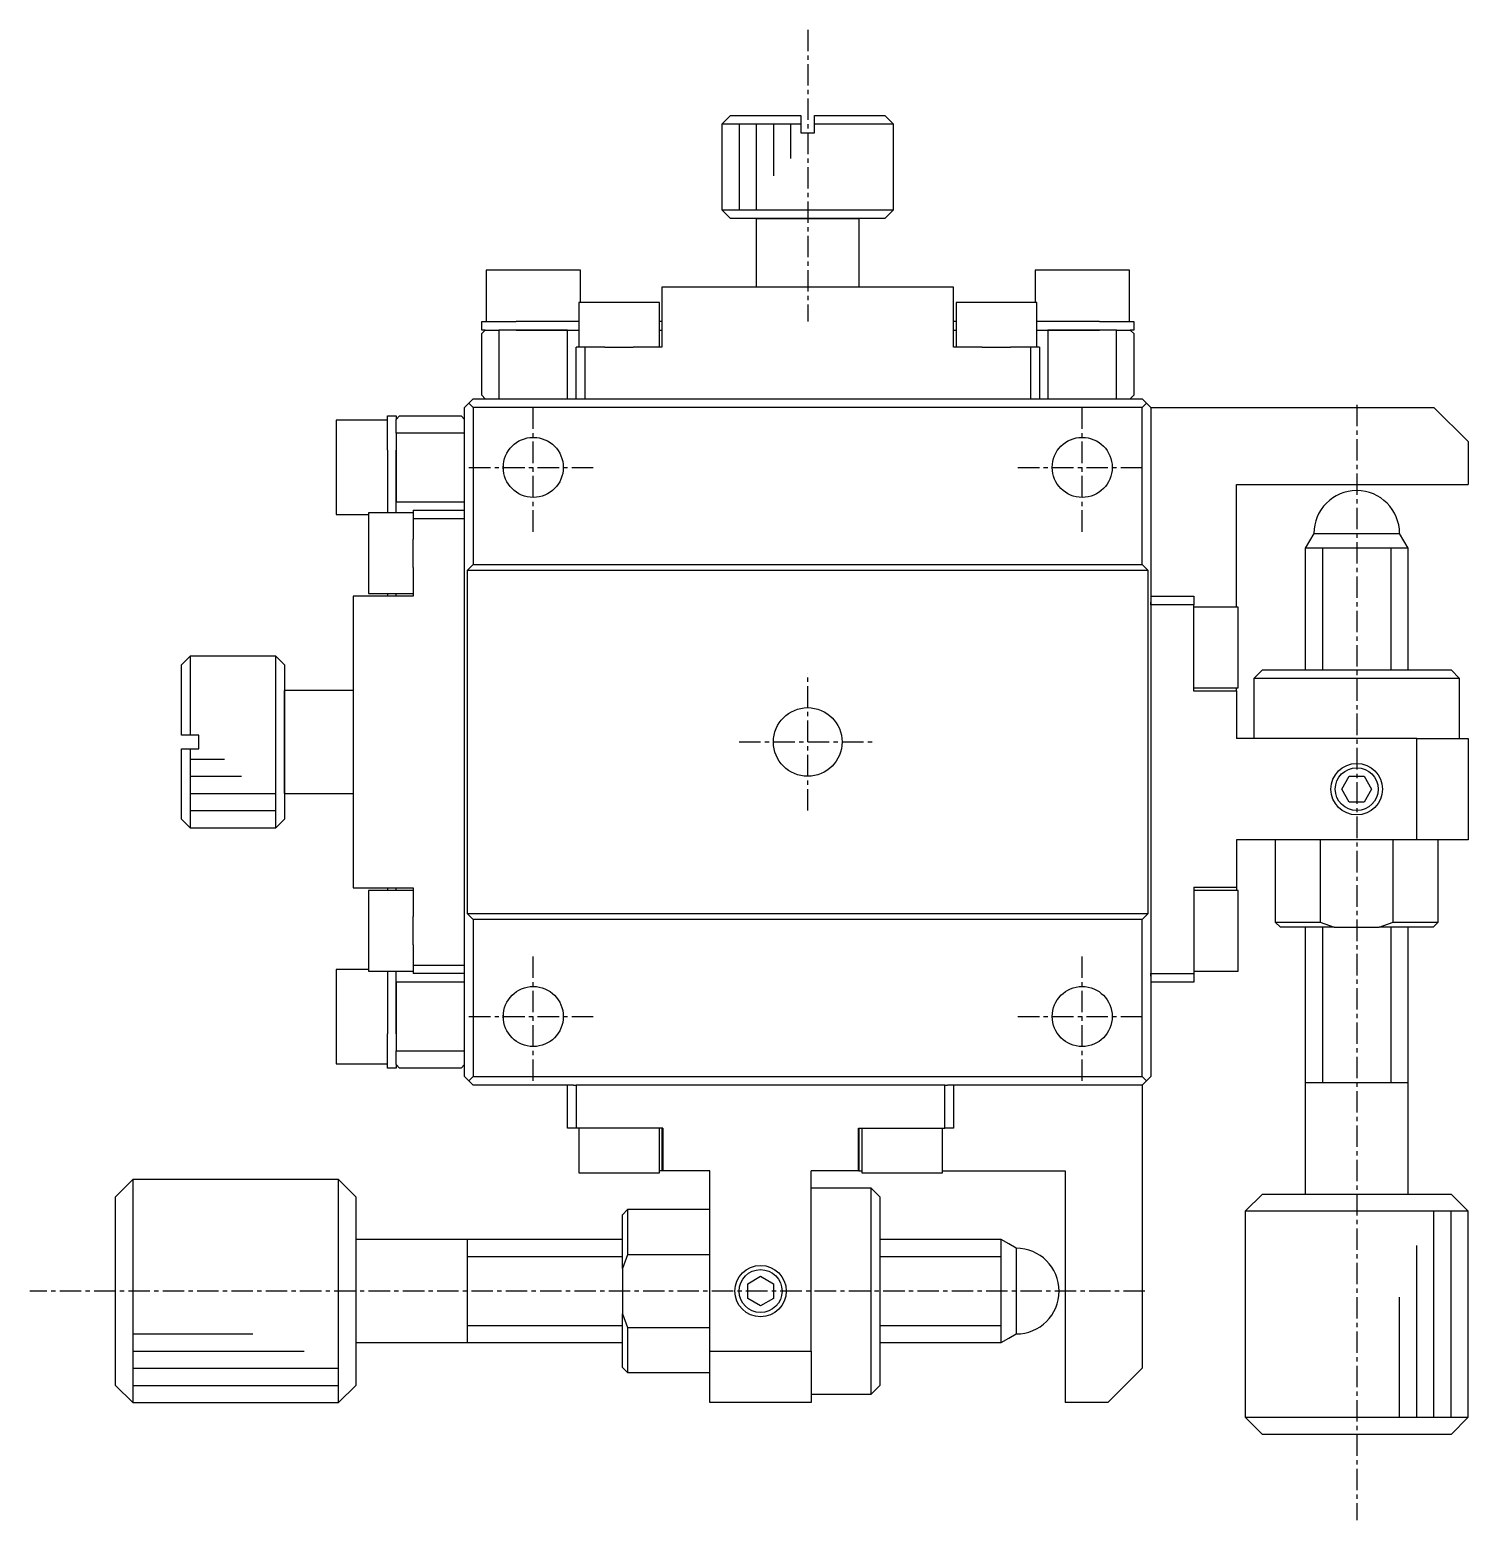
# Model space of a CAD drawing. Extents: x 10 to 345, y 10 to 214.
# Drawn here: x 261.6 to 345.5, y 82.5 to 169.3 of the extents above; entities that cross this region are included whole.
import ezdxf

# ---------------------------------------------------------------- set-up
doc = ezdxf.new("R2010")
doc.units = 0
doc.linetypes.add('CENTER', pattern=[2, 1.25, -0.25, 0.25, -0.25])
doc.layers.get('0').update_dxf_attribs({"linetype": 'CONTINUOUS'})
doc.layers.add('CENTER', color=1, linetype='CENTER')

msp = doc.modelspace()

# ---------------------------------------------------------------- linework, layer by layer
at = {"color": 7, "linetype": 'CONTINUOUS'}
for p, q in [((302.456, 164.317), (301.956, 163.817)), ((302.456, 164.317), (306.556, 164.317)), ((306.556, 164.317), (306.556, 163.817)), ((307.356, 164.317), (311.456, 164.317)), ((307.356, 163.817), (307.356, 164.317)), ((311.956, 163.817), (311.456, 164.317)), ((306.556, 163.817), (301.956, 163.817)), ((301.956, 163.817), (301.956, 158.817)), ((306.556, 163.817), (306.556, 163.317)), ((306.556, 163.317), (307.356, 163.317)), ((311.956, 163.817), (307.356, 163.817)), ((307.356, 163.317), (307.356, 163.817)), ((311.956, 158.817), (311.956, 163.817)), ((301.956, 158.817), (306.956, 158.817)), ((301.956, 158.817), (302.456, 158.317)), ((303.956, 158.317), (302.456, 158.317)), ((306.956, 158.317), (302.456, 158.317)), ((309.956, 158.317), (303.956, 158.317)), ((303.956, 158.317), (306.956, 158.317)), ((303.956, 158.317), (303.956, 154.317)), ((306.956, 158.817), (311.956, 158.817)), ((311.456, 158.317), (306.956, 158.317)), ((306.956, 158.317), (309.956, 158.317)), ((311.456, 158.317), (309.956, 158.317)), ((309.956, 154.317), (309.956, 158.317)), ((311.456, 158.317), (311.956, 158.817)), ((290.956, 155.317), (288.206, 155.317)), ((288.206, 155.317), (288.206, 152.317)), ((293.706, 155.317), (290.956, 155.317)), ((293.706, 153.417), (293.706, 155.317)), ((322.956, 155.317), (320.206, 155.317)), ((320.206, 155.317), (320.206, 153.417)), ((325.706, 155.317), (322.956, 155.317)), ((325.706, 152.317), (325.706, 155.317)), ((305.706, 154.317), (298.456, 154.317)), ((298.456, 154.317), (298.456, 150.817)), ((308.206, 154.317), (305.706, 154.317)), ((315.456, 154.317), (308.206, 154.317)), ((315.456, 150.817), (315.456, 154.317)), ((295.956, 153.417), (293.606, 153.417)), ((293.606, 153.417), (293.606, 150.817)), ((298.306, 153.417), (295.956, 153.417)), ((298.306, 150.817), (298.306, 153.417)), ((317.956, 153.417), (315.606, 153.417)), ((315.606, 153.417), (315.606, 150.817)), ((320.306, 153.417), (317.956, 153.417)), ((320.306, 150.817), (320.306, 153.417)), ((287.956, 151.817), (287.956, 152.317)), ((287.956, 152.317), (289.956, 152.317)), ((293.606, 152.317), (289.956, 152.317)), ((298.456, 152.317), (298.306, 152.317)), ((315.606, 152.317), (315.456, 152.317)), ((323.956, 152.317), (320.306, 152.317)), ((323.956, 152.317), (325.956, 152.317)), ((325.956, 152.317), (325.956, 151.817)), ((288.156, 151.817), (287.956, 151.617)), ((288.156, 151.817), (287.956, 151.817)), ((287.956, 148.017), (287.956, 151.617)), ((288.156, 151.817), (288.956, 151.817)), ((288.956, 151.817), (288.956, 147.817)), ((289.956, 151.817), (288.956, 151.817)), ((289.956, 151.817), (288.956, 151.817)), ((292.956, 151.817), (289.956, 151.817)), ((289.956, 151.817), (292.956, 151.817)), ((292.956, 147.817), (292.956, 151.817)), ((292.956, 151.817), (293.606, 151.817)), ((298.306, 151.817), (298.456, 151.817)), ((315.456, 151.817), (315.606, 151.817)), ((320.306, 151.817), (320.956, 151.817)), ((320.956, 151.817), (320.956, 147.817)), ((323.956, 151.817), (320.956, 151.817)), ((320.956, 151.817), (323.956, 151.817)), ((324.956, 151.817), (323.956, 151.817)), ((324.956, 151.817), (323.956, 151.817)), ((324.956, 147.817), (324.956, 151.817)), ((324.956, 151.817), (325.756, 151.817)), ((325.956, 151.617), (325.756, 151.817)), ((325.956, 151.817), (325.756, 151.817)), ((325.956, 151.617), (325.956, 148.017)), ((293.456, 147.817), (293.456, 150.817)), ((293.956, 150.817), (293.456, 150.817)), ((293.956, 150.817), (293.956, 147.817)), ((295.13, 150.817), (293.956, 150.817)), ((295.13, 150.817), (295.956, 150.817)), ((295.956, 150.817), (296.782, 150.817)), ((298.456, 150.817), (296.782, 150.817)), ((317.13, 150.817), (315.456, 150.817)), ((317.13, 150.817), (317.956, 150.817)), ((317.956, 150.817), (318.782, 150.817)), ((319.956, 150.817), (318.782, 150.817)), ((319.956, 147.817), (319.956, 150.817)), ((320.456, 150.817), (319.956, 150.817)), ((320.456, 150.817), (320.456, 147.817)), ((287.456, 147.817), (287.206, 147.567)), ((287.456, 147.817), (326.456, 147.817)), ((287.956, 148.017), (288.156, 147.817)), ((325.756, 147.817), (325.956, 148.017)), ((326.706, 147.567), (326.456, 147.817)), ((326.706, 147.567), (326.456, 147.817)), ((282.456, 146.817), (282.956, 146.817)), ((282.456, 144.817), (282.456, 146.817)), ((283.156, 146.817), (282.956, 146.617)), ((282.956, 146.817), (282.956, 146.617)), ((283.156, 146.817), (286.756, 146.817)), ((286.956, 146.617), (286.756, 146.817)), ((287.206, 147.567), (286.956, 147.317)), ((286.956, 108.317), (286.956, 147.317)), ((287.206, 147.567), (287.456, 147.317)), ((326.456, 147.317), (287.456, 147.317)), ((287.456, 147.317), (287.456, 138.167)), ((326.706, 147.567), (326.456, 147.317)), ((326.456, 147.317), (326.706, 147.567)), ((326.456, 138.167), (326.456, 147.317)), ((326.956, 147.317), (326.706, 147.567)), ((326.956, 147.317), (326.706, 147.567)), ((326.956, 147.317), (326.956, 108.317)), ((326.956, 147.317), (343.456, 147.317)), ((326.956, 147.317), (326.956, 135.967)), ((345.456, 145.317), (343.456, 147.317)), ((279.456, 146.567), (279.456, 143.817)), ((282.456, 146.567), (279.456, 146.567)), ((282.956, 145.817), (282.956, 146.617)), ((282.956, 145.817), (282.956, 144.817)), ((286.956, 145.817), (282.956, 145.817)), ((282.956, 145.817), (282.956, 144.817)), ((290.756, 145.555), (291.156, 145.555)), ((322.756, 145.555), (323.156, 145.555)), ((345.456, 145.317), (345.456, 142.817)), ((282.456, 144.817), (282.456, 141.167)), ((282.956, 144.817), (282.956, 141.817)), ((282.956, 141.817), (282.956, 144.817)), ((279.456, 143.817), (279.456, 141.067)), ((289.218, 143.617), (289.218, 144.017)), ((331.956, 142.817), (345.456, 142.817)), ((331.956, 135.667), (331.956, 142.817)), ((282.956, 141.817), (286.956, 141.817)), ((282.956, 141.167), (282.956, 141.817)), ((279.456, 141.067), (281.356, 141.067)), ((281.356, 141.167), (281.356, 138.817)), ((283.956, 141.167), (281.356, 141.167)), ((283.956, 141.317), (286.956, 141.317)), ((283.956, 141.317), (283.956, 140.817)), ((283.956, 140.817), (283.956, 139.643)), ((286.956, 140.817), (283.956, 140.817)), ((336.456, 139.967), (336.206, 139.534)), ((336.456, 139.967), (341.456, 139.967)), ((341.706, 139.534), (341.456, 139.967)), ((283.956, 138.817), (283.956, 139.643)), ((336.206, 139.534), (335.956, 139.101)), ((341.956, 139.101), (335.956, 139.101)), ((335.956, 139.101), (335.956, 132.017)), ((341.956, 139.101), (341.706, 139.534)), ((341.956, 132.017), (341.956, 139.101)), ((281.356, 138.817), (281.356, 136.467)), ((283.956, 137.991), (283.956, 138.817)), ((287.106, 137.817), (287.456, 138.167)), ((287.456, 138.167), (326.456, 138.167)), ((326.456, 138.167), (326.806, 137.817)), ((283.956, 137.991), (283.956, 136.317)), ((326.806, 137.817), (287.106, 137.817)), ((287.106, 137.817), (287.106, 117.817)), ((326.806, 117.817), (326.806, 137.817)), ((281.356, 136.467), (283.956, 136.467)), ((282.456, 136.467), (282.456, 136.317)), ((282.956, 136.317), (282.956, 136.467)), ((280.456, 136.317), (280.456, 129.067)), ((283.956, 136.317), (280.456, 136.317)), ((326.956, 136.317), (329.456, 136.317)), ((326.956, 135.817), (326.956, 135.967)), ((329.456, 135.817), (326.956, 135.817)), ((326.956, 135.817), (326.956, 114.317)), ((329.456, 136.317), (329.456, 135.817)), ((329.456, 130.769), (329.456, 135.817)), ((332.056, 135.667), (329.456, 135.667)), ((332.056, 130.967), (332.056, 135.667)), ((270.956, 132.817), (270.456, 132.317)), ((270.456, 128.217), (270.456, 132.317)), ((270.956, 132.817), (270.956, 128.217)), ((275.956, 132.817), (270.956, 132.817)), ((275.956, 127.817), (275.956, 132.817)), ((276.456, 132.317), (275.956, 132.817)), ((276.456, 132.317), (276.456, 127.817)), ((276.456, 132.317), (276.456, 130.817)), ((333.456, 132.017), (332.956, 131.517)), ((333.456, 132.017), (344.456, 132.017)), ((344.956, 131.517), (344.456, 132.017)), ((344.956, 131.517), (332.956, 131.517)), ((332.956, 131.517), (332.956, 128.017)), ((344.956, 128.017), (344.956, 131.517)), ((276.456, 130.817), (276.456, 124.817)), ((276.456, 127.817), (276.456, 130.817)), ((280.456, 130.817), (276.456, 130.817)), ((329.456, 130.967), (332.056, 130.967)), ((329.456, 130.799), (331.956, 130.799)), ((331.956, 130.769), (329.456, 130.769)), ((331.956, 130.799), (331.956, 130.967)), ((331.956, 130.799), (331.956, 130.769)), ((331.956, 130.769), (331.956, 128.017)), ((280.456, 129.067), (280.456, 126.567)), ((270.956, 128.217), (270.456, 128.217)), ((271.456, 128.217), (270.956, 128.217)), ((271.456, 127.417), (271.456, 128.217)), ((275.956, 122.817), (275.956, 127.817)), ((276.456, 127.817), (276.456, 123.317)), ((276.456, 124.817), (276.456, 127.817)), ((342.456, 128.017), (331.956, 128.017)), ((342.456, 122.117), (342.456, 128.017)), ((342.456, 128.017), (345.456, 128.017)), ((345.456, 128.017), (345.456, 122.117)), ((270.456, 123.317), (270.456, 127.417)), ((270.456, 127.417), (270.956, 127.417)), ((270.956, 127.417), (270.956, 122.817)), ((270.956, 127.417), (271.456, 127.417)), ((280.456, 126.567), (280.456, 119.317)), ((338.09, 125.067), (338.523, 125.817)), ((338.523, 124.317), (338.09, 125.067)), ((338.523, 125.817), (339.389, 125.817)), ((339.389, 125.817), (339.822, 125.067)), ((339.822, 125.067), (339.389, 124.317)), ((276.456, 124.817), (276.456, 123.317)), ((276.456, 124.817), (280.456, 124.817)), ((339.389, 124.317), (338.523, 124.317)), ((270.456, 123.317), (270.956, 122.817)), ((270.956, 122.817), (275.956, 122.817)), ((275.956, 122.817), (276.456, 123.317)), ((342.456, 122.117), (331.956, 122.117)), ((331.956, 122.117), (331.956, 119.364)), ((334.206, 122.117), (334.206, 117.317)), ((336.835, 122.117), (336.835, 117.317)), ((341.077, 117.317), (341.077, 122.117)), ((345.456, 122.117), (342.456, 122.117)), ((343.706, 117.317), (343.706, 122.117)), ((280.456, 119.317), (283.956, 119.317)), ((281.356, 119.167), (281.356, 116.817)), ((283.956, 119.167), (281.356, 119.167)), ((282.456, 119.317), (282.456, 119.167)), ((282.956, 119.167), (282.956, 119.317)), ((283.956, 119.317), (283.956, 117.643)), ((329.456, 119.364), (331.956, 119.364)), ((329.456, 119.364), (329.456, 114.317)), ((331.956, 119.335), (329.456, 119.335)), ((332.056, 119.167), (329.456, 119.167)), ((331.956, 119.364), (331.956, 119.335)), ((331.956, 119.335), (331.956, 119.167)), ((332.056, 114.467), (332.056, 119.167)), ((283.956, 116.817), (283.956, 117.643)), ((287.456, 117.467), (287.106, 117.817)), ((287.106, 117.817), (326.806, 117.817)), ((287.456, 117.467), (287.456, 108.317)), ((326.456, 117.467), (287.456, 117.467)), ((326.806, 117.817), (326.456, 117.467)), ((326.456, 108.317), (326.456, 117.467)), ((334.206, 117.317), (336.835, 117.317)), ((334.206, 117.317), (334.506, 117.017)), ((336.835, 117.317), (337.637, 117.017)), ((340.275, 117.017), (341.077, 117.317)), ((341.077, 117.317), (343.706, 117.317)), ((343.406, 117.017), (343.706, 117.317)), ((281.356, 116.817), (281.356, 114.467)), ((283.956, 115.991), (283.956, 116.817)), ((337.637, 117.017), (334.506, 117.017)), ((335.956, 117.017), (335.956, 107.967)), ((337.637, 117.017), (340.275, 117.017)), ((343.406, 117.017), (340.275, 117.017)), ((341.956, 107.967), (341.956, 117.017)), ((283.956, 115.991), (283.956, 114.817)), ((283.956, 114.817), (286.956, 114.817)), ((283.956, 114.817), (283.956, 114.317)), ((279.456, 114.567), (279.456, 111.817)), ((281.356, 114.567), (279.456, 114.567)), ((281.356, 114.467), (283.956, 114.467)), ((282.456, 114.467), (282.456, 110.817)), ((282.956, 113.817), (282.956, 114.467)), ((282.956, 113.817), (282.956, 110.817)), ((286.956, 113.817), (282.956, 113.817)), ((282.956, 110.817), (282.956, 113.817)), ((286.956, 114.317), (283.956, 114.317)), ((326.956, 114.317), (329.456, 114.317)), ((326.956, 114.167), (326.956, 114.317)), ((329.456, 113.817), (326.956, 113.817)), ((329.456, 114.467), (332.056, 114.467)), ((329.456, 114.317), (329.456, 113.817)), ((279.456, 111.817), (279.456, 109.067)), ((289.218, 111.617), (289.218, 112.017)), ((282.456, 108.817), (282.456, 110.817)), ((282.956, 110.817), (282.956, 109.817)), ((282.956, 110.817), (282.956, 109.817)), ((282.956, 109.817), (286.956, 109.817)), ((282.956, 109.017), (282.956, 109.817)), ((279.456, 109.067), (282.456, 109.067)), ((282.956, 108.817), (282.456, 108.817)), ((282.956, 109.017), (283.156, 108.817)), ((282.956, 109.017), (282.956, 108.817)), ((286.756, 108.817), (283.156, 108.817)), ((286.756, 108.817), (286.956, 109.017)), ((286.956, 108.317), (287.206, 108.067)), ((286.956, 108.317), (287.206, 108.067)), ((287.456, 108.317), (287.206, 108.067)), ((287.206, 108.067), (287.456, 108.317)), ((287.206, 108.067), (287.456, 107.817)), ((287.206, 108.067), (287.456, 107.817)), ((287.456, 108.317), (326.456, 108.317)), ((293.306, 107.817), (287.456, 107.817)), ((292.956, 105.317), (292.956, 107.817)), ((293.306, 107.817), (293.456, 107.817)), ((293.456, 107.817), (293.456, 105.317)), ((314.956, 107.817), (293.456, 107.817)), ((314.956, 105.317), (314.956, 107.817)), ((314.956, 107.817), (315.106, 107.817)), ((326.456, 107.817), (315.106, 107.817)), ((315.456, 107.817), (315.456, 105.317)), ((326.456, 108.317), (326.706, 108.067)), ((326.456, 107.817), (326.706, 108.067)), ((326.456, 107.817), (326.456, 91.317)), ((326.706, 108.067), (326.956, 108.317)), ((335.956, 107.972), (335.956, 107.967)), ((335.956, 107.967), (341.954, 107.967)), ((335.956, 107.967), (335.956, 107.962)), ((335.956, 107.967), (335.956, 101.467)), ((341.954, 107.967), (341.956, 107.967)), ((341.956, 107.967), (341.956, 107.972)), ((341.956, 107.962), (341.956, 107.967)), ((341.956, 101.467), (341.956, 107.967)), ((293.456, 105.317), (292.956, 105.317)), ((298.504, 105.317), (293.456, 105.317)), ((293.606, 105.317), (293.606, 102.717)), ((298.306, 102.717), (298.306, 105.317)), ((298.474, 102.817), (298.474, 105.317)), ((298.504, 105.317), (298.504, 102.817)), ((309.909, 105.317), (314.956, 105.317)), ((309.909, 102.817), (309.909, 105.317)), ((309.938, 105.317), (309.938, 102.817)), ((310.106, 105.317), (310.106, 102.717)), ((314.806, 102.717), (314.806, 105.317)), ((315.456, 105.317), (314.956, 105.317)), ((293.606, 102.717), (298.306, 102.717)), ((298.474, 102.817), (298.306, 102.817)), ((298.504, 102.817), (298.474, 102.817)), ((301.256, 102.817), (298.504, 102.817)), ((301.256, 92.317), (301.256, 102.817)), ((309.909, 102.817), (307.156, 102.817)), ((307.156, 92.317), (307.156, 102.817)), ((309.938, 102.817), (309.909, 102.817)), ((309.938, 102.817), (310.106, 102.817)), ((310.106, 102.717), (314.806, 102.717)), ((314.806, 102.817), (321.956, 102.817)), ((321.956, 102.817), (321.956, 89.317)), ((267.606, 102.317), (266.606, 101.317)), ((267.606, 102.317), (267.606, 89.317)), ((279.606, 102.317), (267.606, 102.317)), ((279.606, 89.317), (279.606, 102.317)), ((280.606, 101.317), (279.606, 102.317)), ((310.656, 101.817), (307.156, 101.817)), ((310.656, 89.817), (310.656, 101.817)), ((311.156, 101.317), (310.656, 101.817)), ((266.606, 90.317), (266.606, 101.317)), ((280.606, 101.317), (280.606, 90.317)), ((280.606, 101.317), (280.606, 98.817)), ((311.156, 101.317), (311.156, 90.317)), ((333.456, 101.467), (332.456, 100.467)), ((333.456, 101.467), (344.456, 101.467)), ((333.456, 101.467), (335.956, 101.467)), ((335.956, 101.467), (341.956, 101.467)), ((335.956, 101.467), (341.956, 101.467)), ((341.956, 101.467), (344.456, 101.467)), ((345.456, 100.467), (344.456, 101.467)), ((296.456, 100.567), (296.156, 100.267)), ((296.156, 97.136), (296.156, 100.267)), ((296.456, 100.567), (296.456, 97.938)), ((301.256, 100.567), (296.456, 100.567)), ((345.456, 100.467), (332.456, 100.467)), ((332.456, 100.467), (332.456, 88.467)), ((345.456, 100.467), (345.456, 100.467)), ((345.456, 88.467), (345.456, 100.467)), ((280.606, 98.817), (280.606, 92.817)), ((280.606, 98.817), (280.606, 92.817)), ((287.106, 98.817), (280.606, 98.817)), ((287.106, 98.817), (287.101, 98.817)), ((287.106, 98.817), (287.106, 92.819)), ((296.156, 98.817), (287.106, 98.817)), ((287.111, 98.817), (287.106, 98.817)), ((318.24, 98.817), (311.156, 98.817)), ((318.24, 92.817), (318.24, 98.817)), ((318.673, 98.567), (318.24, 98.817)), ((319.106, 98.317), (318.673, 98.567)), ((319.106, 98.317), (319.106, 93.317)), ((296.456, 97.938), (296.156, 97.136)), ((301.256, 97.938), (296.456, 97.938)), ((296.156, 97.136), (296.156, 94.498)), ((303.456, 96.25), (304.206, 96.683)), ((304.206, 96.683), (304.956, 96.25)), ((303.456, 95.384), (303.456, 96.25)), ((304.956, 96.25), (304.956, 95.384)), ((304.206, 94.951), (303.456, 95.384)), ((304.956, 95.384), (304.206, 94.951)), ((296.156, 91.367), (296.156, 94.498)), ((296.156, 94.498), (296.456, 93.696)), ((296.456, 93.696), (296.456, 91.067)), ((296.456, 93.696), (301.256, 93.696)), ((318.24, 92.817), (318.673, 93.067)), ((318.673, 93.067), (319.106, 93.317)), ((280.606, 92.817), (280.606, 90.317)), ((280.606, 92.817), (287.106, 92.817)), ((287.101, 92.817), (287.106, 92.817)), ((287.106, 92.819), (287.106, 92.817)), ((287.106, 92.817), (296.156, 92.817)), ((287.106, 92.817), (287.111, 92.817)), ((301.256, 92.317), (307.156, 92.317)), ((301.256, 89.317), (301.256, 92.317)), ((307.156, 92.317), (307.156, 89.317)), ((311.156, 92.817), (318.24, 92.817)), ((296.156, 91.367), (296.456, 91.067)), ((324.456, 89.317), (326.456, 91.317)), ((296.456, 91.067), (301.256, 91.067)), ((266.606, 90.317), (267.606, 89.317)), ((279.606, 89.317), (280.606, 90.317)), ((307.156, 89.817), (310.656, 89.817)), ((310.656, 89.817), (311.156, 90.317)), ((267.606, 89.317), (279.606, 89.317)), ((279.606, 89.317), (279.606, 89.317)), ((307.156, 89.317), (301.256, 89.317)), ((324.456, 89.317), (321.956, 89.317)), ((332.456, 88.467), (345.456, 88.467)), ((332.456, 88.467), (333.456, 87.467)), ((344.456, 87.467), (345.456, 88.467)), ((344.456, 87.467), (333.456, 87.467))]:
    msp.add_line(p, q, dxfattribs=at)
at = {"color": 3, "linetype": 'CONTINUOUS'}
for p, q in [((302.956, 163.817), (302.956, 158.817)), ((303.956, 163.817), (303.956, 158.817)), ((304.956, 163.817), (304.956, 160.817)), ((305.956, 163.817), (305.956, 161.817)), ((336.956, 139.101), (336.956, 132.017)), ((340.956, 132.017), (340.956, 139.101)), ((270.956, 126.817), (272.956, 126.817)), ((270.956, 125.817), (273.956, 125.817)), ((270.956, 124.817), (275.956, 124.817)), ((270.956, 123.817), (275.956, 123.817)), ((336.956, 117.017), (336.956, 107.967)), ((340.956, 107.967), (340.956, 117.017)), ((343.456, 88.467), (343.456, 100.467)), ((344.456, 88.467), (344.456, 100.467)), ((342.456, 88.467), (342.456, 98.467)), ((296.156, 97.817), (287.106, 97.817)), ((318.24, 97.817), (311.156, 97.817)), ((341.456, 88.467), (341.456, 95.467)), ((287.106, 93.817), (296.156, 93.817)), ((311.156, 93.817), (318.24, 93.817)), ((267.606, 93.317), (274.606, 93.317)), ((267.606, 92.317), (277.606, 92.317)), ((267.606, 91.317), (279.606, 91.317)), ((267.606, 90.317), (279.606, 90.317))]:
    msp.add_line(p, q, dxfattribs=at)
at = {"color": 7, "linetype": 'CONTINUOUS'}
for centre, radius in [((290.956, 143.817), 1.75), ((322.956, 143.817), 1.75), ((306.956, 127.817), 2), ((338.956, 125.067), 1.25), ((290.956, 111.817), 1.75), ((322.956, 111.817), 1.75), ((304.206, 95.817), 1.25)]:
    msp.add_circle(centre, radius, dxfattribs=at)
at = {"color": 3, "linetype": 'CONTINUOUS'}
for centre in [(338.956, 125.067), (304.206, 95.817)]:
    msp.add_circle(centre, 1.5, dxfattribs=at)
at = {"color": 7, "linetype": 'CONTINUOUS'}
for centre, start, end in [((338.956, 139.967), 0, 180), ((319.106, 95.817), 270, 90)]:
    msp.add_arc(centre, 2.5, start, end, dxfattribs=at)
at = {"layer": 'CENTER', "color": 1, "linetype": 'CENTER'}
for p, q in [((306.956, 169.317), (306.956, 152.317)), ((290.956, 140.067), (290.956, 147.567)), ((322.956, 140.067), (322.956, 147.567)), ((338.956, 147.467), (338.956, 82.467)), ((287.206, 143.817), (294.706, 143.817)), ((319.206, 143.817), (326.706, 143.817)), ((306.956, 123.817), (306.956, 131.817)), ((302.956, 127.817), (310.956, 127.817)), ((290.956, 108.067), (290.956, 115.567)), ((322.956, 108.067), (322.956, 115.567)), ((287.206, 111.817), (294.706, 111.817)), ((319.206, 111.817), (326.706, 111.817)), ((326.606, 95.817), (261.606, 95.817))]:
    msp.add_line(p, q, dxfattribs=at)

doc.saveas('drawing.dxf')
